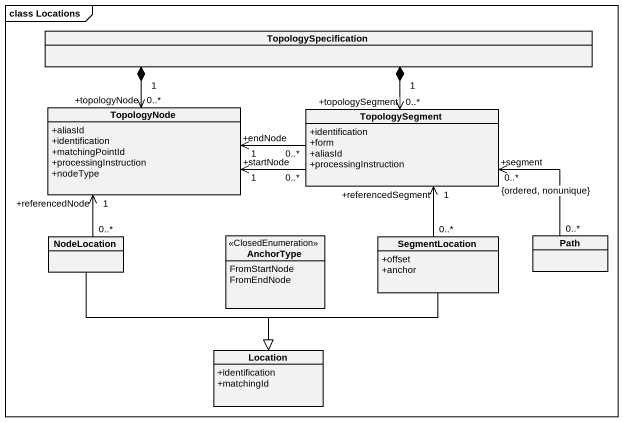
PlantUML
@startuml
mainframe class Locations
hide circle
hide empty members
skinparam classAttributeIconSize 0
class TopologySpecification
class TopologyNode {
  +aliasId
  +identification
  +matchingPointId
  +processingInstruction
  +nodeType
}
class TopologySegment {
  +identification
  +form
  +aliasId
  +processingInstruction
}
class NodeLocation
enum AnchorType <<ClosedEnumeration>> {
  FromStartNode
  FromEndNode
}
class SegmentLocation {
  +offset
  +anchor
}
class Path
class Location {
  +identification
  +matchingId
}
TopologySpecification "1" *-left-> "+topologyNode\n0..*" TopologyNode
TopologySpecification "1" *--> "+topologySegment\n0..*" TopologySegment
TopologySegment "0..*" -left-> "+endNode\n1" TopologyNode
TopologySegment "0..*" -left-> "+startNode\n1" TopologyNode
NodeLocation "0..*" -up-> "+referencedNode\n1" TopologyNode
NodeLocation --|> Location
SegmentLocation "0..*" -up-> "+referencedSegment\n1" TopologySegment
SegmentLocation --|> Location
Path "0..*" -up-> "+segment\n0..*\n{ordered, nonunique}" TopologySegment
@enduml
